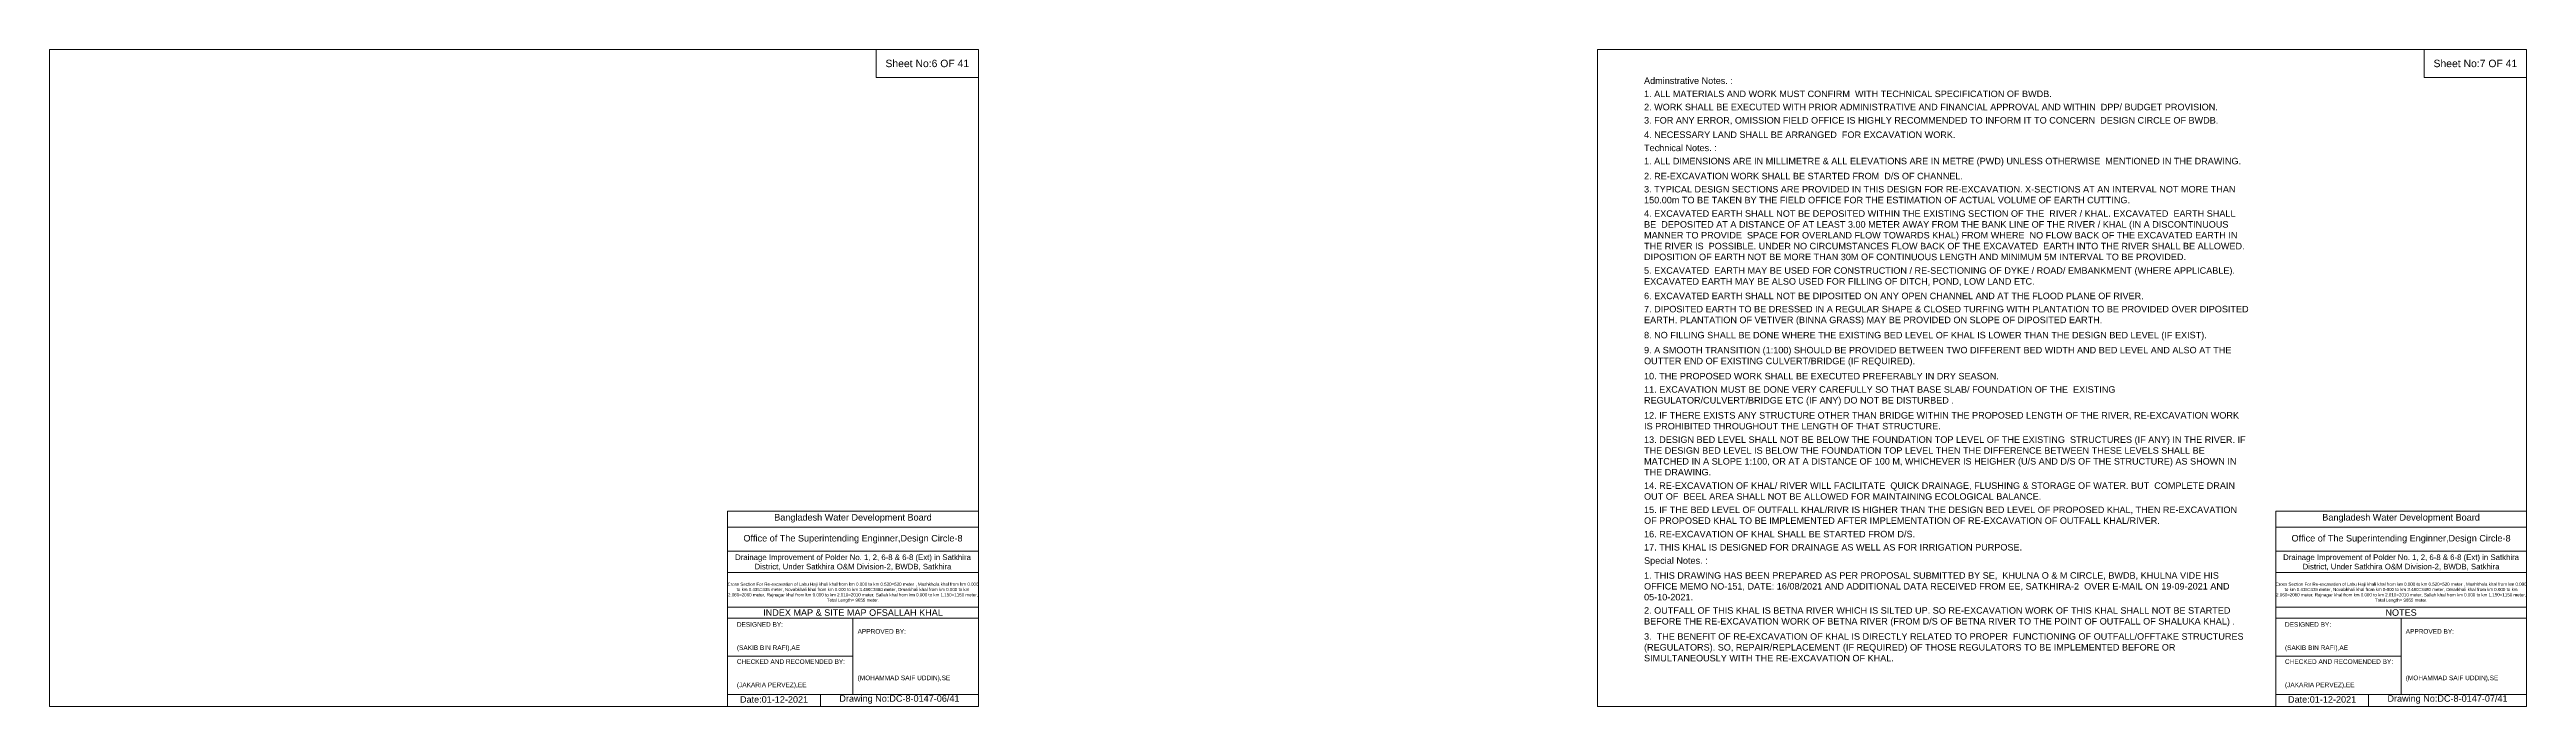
# Model space of a CAD drawing. Header units: inches. Extents: x 93000 to 506000, y -4242 to 0.
# Drawn here: x 150000 to 166000, y -4242 to 0 of the extents above; entities that cross this region are included whole.
import ezdxf

# ---------------------------------------------------------------- set-up
doc = ezdxf.new("R2010")
doc.units = ezdxf.units.IN
doc.header["$LTSCALE"] = 7
doc.header["$MEASUREMENT"] = 0
doc.layers.add('Cross section Data Border', color=7, linetype='Continuous', lineweight=9)
doc.styles.get("Standard").update_dxf_attribs({"font": 'arial.ttf'})

msp = doc.modelspace()

# ---------------------------------------------------------------- linework, layer by layer
at = {"layer": 'Cross section Data Border'}
for points in [[(150000, 0), (156000, 0), (156000, -4242), (150000, -4242)], [(155340, 0), (156000, 0), (156000, -180), (155340, -180)], [(160000, 0), (166000, 0), (166000, -4242), (160000, -4242)], [(165340, 0), (166000, 0), (166000, -180), (165340, -180)]]:
    msp.add_lwpolyline(points, close=True, dxfattribs=at)
for points in [[(154380, -4242), (154380, -2982), (156000, -2982)], [(164380, -4242), (164380, -2982), (166000, -2982)], [(154380, -3084), (156000, -3084)], [(164380, -3084), (166000, -3084)], [(154380, -3240), (156000, -3240)], [(164380, -3240), (166000, -3240)], [(154380, -3378), (156000, -3378)], [(164380, -3378), (166000, -3378)], [(154380, -3600), (156000, -3600)], [(154380, -3672), (156000, -3672)], [(155190, -3672), (155190, -4164)], [(164380, -3600), (166000, -3600)], [(164380, -3672), (166000, -3672)], [(165190, -3672), (165190, -4164)], [(154380, -3918), (155190, -3918)], [(164380, -3918), (165190, -3918)], [(154380, -4164), (156000, -4164)], [(154980, -4164), (154980, -4242)], [(164380, -4164), (166000, -4164)], [(164980, -4164), (164980, -4242)]]:
    msp.add_lwpolyline(points, dxfattribs=at)

# ---------------------------------------------------------------- texts
at = {"layer": 'Cross section Data Border', "attachment_point": 5}
for s, insert, char_height in [('Sheet No:6 OF 41', (155670, -90), 48), ('Sheet No:7 OF 41', (165670, -90), 48), ('Bangladesh Water Development Board', (155190, -3027), 42), ('Bangladesh Water Development Board', (165190, -3027), 42), ('Office of The Superintending Enginner,Design Circle-8', (155190, -3162), 42), ('Office of The Superintending Enginner,Design Circle-8', (165190, -3162), 42)]:
    msp.add_mtext(s, dxfattribs=dict(at, insert=insert, char_height=char_height))
at = {"layer": 'Cross section Data Border'}
for s, insert, char_height, width, attachment_point in [('Adminstrative Notes. :', (160300, -180), 42, 3900, 1), ('1. ALL MATERIALS AND WORK MUST CONFIRM  WITH TECHNICAL SPECIFICATION OF BWDB.', (160300, -265), 42, 3900, 1), ('3. FOR ANY ERROR, OMISSION FIELD OFFICE IS HIGHLY RECOMMENDED TO INFORM IT TO CONCERN  DESIGN CIRCLE OF BWDB.', (160300, -436), 42, 3900, 1), ('2. WORK SHALL BE EXECUTED WITH PRIOR ADMINISTRATIVE AND FINANCIAL APPROVAL AND WITHIN  DPP/ BUDGET PROVISION.', (160300, -350), 42, 3900, 1), ('4. NECESSARY LAND SHALL BE ARRANGED  FOR EXCAVATION WORK. ', (160300, -529), 42, 3900, 1), ('Technical Notes. :', (160300, -614), 42, 3900, 1), ('2. RE-EXCAVATION WORK SHALL BE STARTED FROM  D/S OF CHANNEL.', (160300, -796), 42, 3900, 1), ('1. ALL DIMENSIONS ARE IN MILLIMETRE & ALL ELEVATIONS ARE IN METRE (PWD) UNLESS OTHERWISE  MENTIONED IN THE DRAWING.', (160300, -699), 42, 3900, 1), ('3. TYPICAL DESIGN SECTIONS ARE PROVIDED IN THIS DESIGN FOR RE-EXCAVATION. X-SECTIONS AT AN INTERVAL NOT MORE THAN 150.00m TO BE TAKEN BY THE FIELD OFFICE FOR THE ESTIMATION OF ACTUAL VOLUME OF EARTH CUTTING.', (160300, -881), 42, 3900, 1), ('4. EXCAVATED EARTH SHALL NOT BE DEPOSITED WITHIN THE EXISTING SECTION OF THE  RIVER / KHAL. EXCAVATED  EARTH SHALL BE  DEPOSITED AT A DISTANCE OF AT LEAST 3.00 METER AWAY FROM THE BANK LINE OF THE RIVER / KHAL (IN A DISCONTINUOUS  MANNER TO PROVIDE  SPACE FOR OVERLAND FLOW TOWARDS KHAL) FROM WHERE  NO FLOW BACK OF THE EXCAVATED EARTH IN THE RIVER IS  POSSIBLE. UNDER NO CIRCUMSTANCES FLOW BACK OF THE EXCAVATED  EARTH INTO THE RIVER SHALL BE ALLOWED. DIPOSITION OF EARTH NOT BE MORE THAN 30M OF CONTINUOUS LENGTH AND MINIMUM 5M INTERVAL TO BE PROVIDED.', (160300, -1038), 42, 3900, 1), ('5. EXCAVATED  EARTH MAY BE USED FOR CONSTRUCTION / RE-SECTIONING OF DYKE / ROAD/ EMBANKMENT (WHERE APPLICABLE). EXCAVATED EARTH MAY BE ALSO USED FOR FILLING OF DITCH, POND, LOW LAND ETC.', (160300, -1406), 42, 3900, 1), ('6. EXCAVATED EARTH SHALL NOT BE DIPOSITED ON ANY OPEN CHANNEL AND AT THE FLOOD PLANE OF RIVER.', (160300, -1570), 42, 3900, 1), ('7. DIPOSITED EARTH TO BE DRESSED IN A REGULAR SHAPE & CLOSED TURFING WITH PLANTATION TO BE PROVIDED OVER DIPOSITED EARTH. PLANTATION OF VETIVER (BINNA GRASS) MAY BE PROVIDED ON SLOPE OF DIPOSITED EARTH.^J', (160300, -1655), 42, 3900, 1), ('8. NO FILLING SHALL BE DONE WHERE THE EXISTING BED LEVEL OF KHAL IS LOWER THAN THE DESIGN BED LEVEL (IF EXIST).', (160300, -1823), 42, 3900, 1), ('9. A SMOOTH TRANSITION (1:100) SHOULD BE PROVIDED BETWEEN TWO DIFFERENT BED WIDTH AND BED LEVEL AND ALSO AT THE OUTTER END OF EXISTING CULVERT/BRIDGE (IF REQUIRED).', (160300, -1920), 42, 3900, 1), ('10. THE PROPOSED WORK SHALL BE EXECUTED PREFERABLY IN DRY SEASON.', (160300, -2088), 42, 3900, 1), ('11. EXCAVATION MUST BE DONE VERY CAREFULLY SO THAT BASE SLAB/ FOUNDATION OF THE  EXISTING REGULATOR/CULVERT/BRIDGE ETC (IF ANY) DO NOT BE DISTURBED .^J', (160300, -2174), 42, 3900, 1), ('12. IF THERE EXISTS ANY STRUCTURE OTHER THAN BRIDGE WITHIN THE PROPOSED LENGTH OF THE RIVER, RE-EXCAVATION WORK IS PROHIBITED THROUGHOUT THE LENGTH OF THAT STRUCTURE.', (160300, -2341), 42, 3900, 1), ('13. DESIGN BED LEVEL SHALL NOT BE BELOW THE FOUNDATION TOP LEVEL OF THE EXISTING  STRUCTURES (IF ANY) IN THE RIVER. IF THE DESIGN BED LEVEL IS BELOW THE FOUNDATION TOP LEVEL THEN THE DIFFERENCE BETWEEN THESE LEVELS SHALL BE MATCHED IN A SLOPE 1:100, OR AT A DISTANCE OF 100 M, WHICHEVER IS HEIGHER (U/S AND D/S OF THE STRUCTURE) AS SHOWN IN THE DRAWING.', (160300, -2498), 42, 3900, 1), ('14. RE-EXCAVATION OF KHAL/ RIVER WILL FACILITATE  QUICK DRAINAGE, FLUSHING & STORAGE OF WATER. BUT  COMPLETE DRAIN OUT OF  BEEL AREA SHALL NOT BE ALLOWED FOR MAINTAINING ECOLOGICAL BALANCE.', (160300, -2795), 42, 3900, 1), ('15. IF THE BED LEVEL OF OUTFALL KHAL/RIVR IS HIGHER THAN THE DESIGN BED LEVEL OF PROPOSED KHAL, THEN RE-EXCAVATION OF PROPOSED KHAL TO BE IMPLEMENTED AFTER IMPLEMENTATION OF RE-EXCAVATION OF OUTFALL KHAL/RIVER.', (160300, -2951), 42, 3900, 1), ('16. RE-EXCAVATION OF KHAL SHALL BE STARTED FROM D/S.', (160300, -3108), 42, 3900, 1), ('17. THIS KHAL IS DESIGNED FOR DRAINAGE AS WELL AS FOR IRRIGATION PURPOSE.^J', (160300, -3193), 42, 3900, 1), ('Drainage Improvement of Polder No. 1, 2, 6-8 & 6-8 (Ext) in Satkhira District, Under Satkhira O&M Division-2, BWDB, Satkhira', (155190, -3312), 36, 1680, 5), ('Special Notes. :', (160300, -3279), 42, 3900, 1), ('Drainage Improvement of Polder No. 1, 2, 6-8 & 6-8 (Ext) in Satkhira District, Under Satkhira O&M Division-2, BWDB, Satkhira', (165190, -3312), 36, 1680, 5), ('Cross Section For Re-excavation of Labu Haji khali khal from km 0.000 to km 0.520=520 meter , Mashkhola khal from km 0.000 to km 0.435=435 meter, Novabkhali khal from km 0.000 to km 3.480=3480 meter, Omarkhali khal from km 0.000 to km 2.060=2060 meter, Rajnagar khal from km 0.000 to km 2.010=2010 meter, Sallah khal from km 0.000 to km 1.150=1150 meter, Total Length= 9655 meter. ', (155190, -3507), 20.561, 1620, 5), ('1. THIS DRAWING HAS BEEN PREPARED AS PER PROPOSAL SUBMITTED BY SE,  KHULNA O & M CIRCLE, BWDB, KHULNA VIDE HIS OFFICE MEMO NO-151, DATE: 16/08/2021 AND ADDITIONAL DATA RECEIVED FROM EE, SATKHIRA-2  OVER E-MAIL ON 19-09-2021 AND 05-10-2021.^J', (160300, -3375), 42, 3900, 1), ('Cross Section For Re-excavation of Labu Haji khali khal from km 0.000 to km 0.520=520 meter , Mashkhola khal from km 0.000 to km 0.435=435 meter, Novabkhali khal from km 0.000 to km 3.480=3480 meter, Omarkhali khal from km 0.000 to km 2.060=2060 meter, Rajnagar khal from km 0.000 to km 2.010=2010 meter, Sallah khal from km 0.000 to km 1.150=1150 meter, Total Length= 9655 meter. ', (165190, -3507), 20.561, 1620, 5), ('INDEX MAP & SITE MAP OFSALLAH KHAL', (155190, -3636), 42, 1680, 5), ('2. OUTFALL OF THIS KHAL IS BETNA RIVER WHICH IS SILTED UP. SO RE-EXCAVATION WORK OF THIS KHAL SHALL NOT BE STARTED BEFORE THE RE-EXCAVATION WORK OF BETNA RIVER (FROM D/S OF BETNA RIVER TO THE POINT OF OUTFALL OF SHALUKA KHAL) .   ', (160300, -3601), 42, 3900, 1), ('NOTES', (165190, -3636), 42, 1680, 5), ('DESIGNED BY:^J^J^J(SAKIB BIN RAFI),AE', (154440, -3792), 30, 840, 4), ('APPROVED BY:^J^J^J^J^J^J(MOHAMMAD SAIF UDDIN),SE', (155220, -3912), 30, 840, 4), ('3.  THE BENEFIT OF RE-EXCAVATION OF KHAL IS DIRECTLY RELATED TO PROPER  FUNCTIONING OF OUTFALL/OFFTAKE STRUCTURES (REGULATORS). SO, REPAIR/REPLACEMENT (IF REQUIRED) OF THOSE REGULATORS TO BE IMPLEMENTED BEFORE OR SIMULTANEOUSLY WITH THE RE-EXCAVATION OF KHAL.        ', (160300, -3769), 42, 3900, 1), ('DESIGNED BY:^J^J^J(SAKIB BIN RAFI),AE', (164440, -3792), 30, 840, 4), ('APPROVED BY:^J^J^J^J^J^J(MOHAMMAD SAIF UDDIN),SE', (165220, -3912), 30, 840, 4), ('CHECKED AND RECOMENDED BY:^J^J^J(JAKARIA PERVEZ),EE', (154440, -4032), 30, 840, 4), ('CHECKED AND RECOMENDED BY:^J^J^J(JAKARIA PERVEZ),EE', (164440, -4032), 30, 840, 4), ('Date:01-12-2021', (154680, -4197), 42, 840, 5), ('Drawing No:DC-8-0147-06/41', (155490, -4197), 42, 1320, 5), ('Date:01-12-2021', (164680, -4197), 42, 840, 5), ('Drawing No:DC-8-0147-07/41', (165490, -4197), 42, 1320, 5)]:
    msp.add_mtext(s, dxfattribs=dict(at, insert=insert, char_height=char_height, width=width, attachment_point=attachment_point))

doc.saveas('drawing.dxf')
